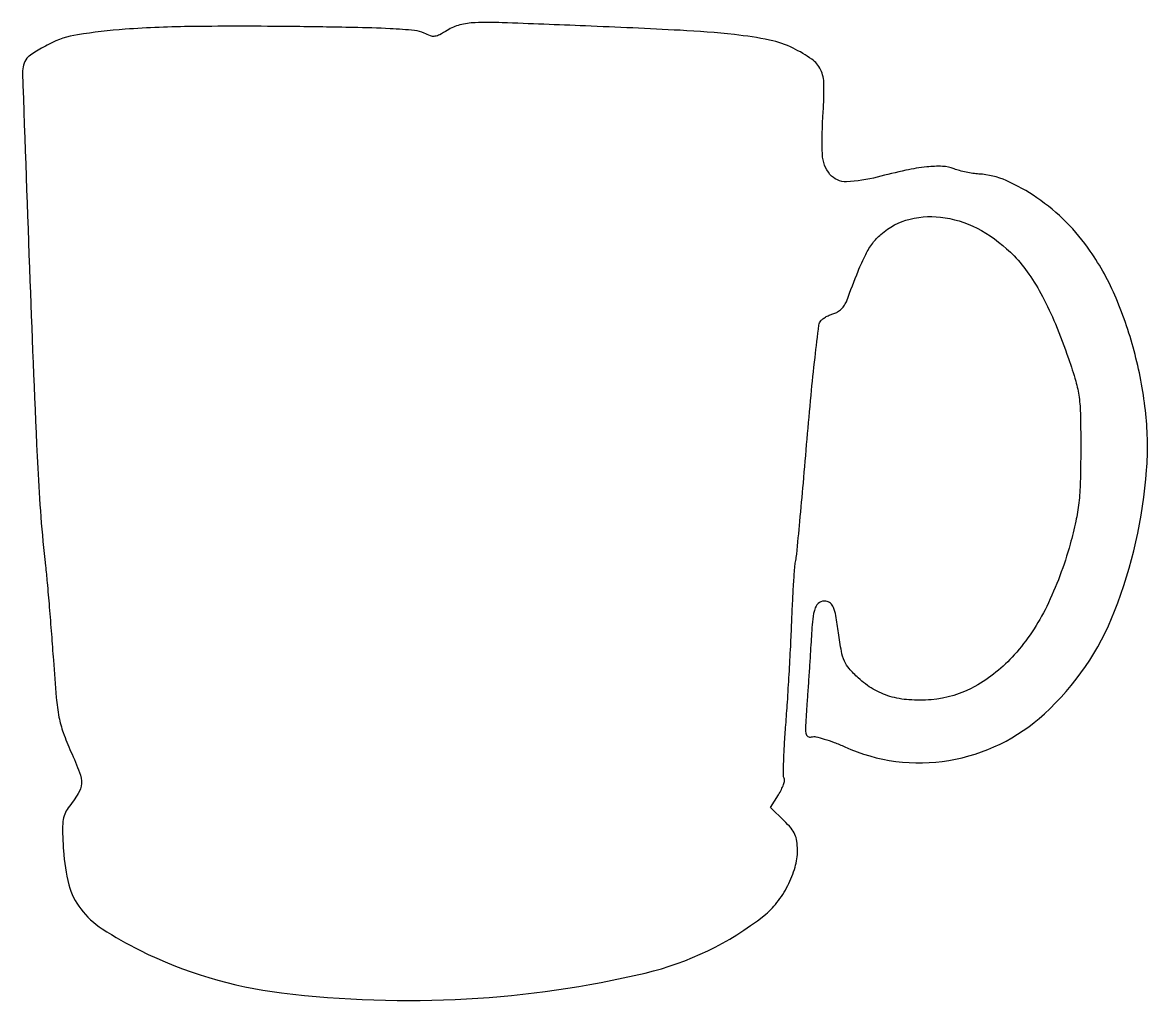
# Model space of a CAD drawing. Extents: x 0 to 292, y 0 to 254.
import ezdxf

# ---------------------------------------------------------------- set-up
doc = ezdxf.new("R2010")
doc.units = 0

msp = doc.modelspace()

# ---------------------------------------------------------------- linework, layer by layer
msp.add_lwpolyline([(110.192768, 251.848715, -0.019799), (108.231715, 250.699895, -0.092055), (106.986592, 250.305519, -0.112559), (105.810313, 250.424759, -0.036741), (104.192768, 251.106071, 0.096243), (101.688202, 251.826818, 0.00945), (95.3927, 252.264477, 0.007909), (85.829793, 252.59635, 0.001912), (70, 252.83457, 0.005263), (44.298075, 252.852487, 0.015553), (26.658754, 252.130046, 0.021314), (14.316241, 250.708639, 0.080501), (6.951146, 248.284801, 0.010103), (5.001971, 247.223012, 0.012372), (3.226767, 246.149849, 0.010891), (1.786215, 245.184759, 0.081934), (1.202306, 244.612235, 0.168151), (0.054224, 240.881713, 0.000454), (1.972927, 186.913754, 0.002663), (4.003159, 138.338002, 0.015797), (6.001088, 113, -0.005054), (6.437528, 108.657663, -0.001687), (6.990321, 102.296875, -0.001679), (7.555038, 95.249006, -0.001915), (8.047006, 88.5, 0.004423), (8.802829, 78.802267, 0.025969), (9.507984, 73.745468, 0.039212), (10.613266, 69.734075, 0.018706), (12.622364, 64.771148, -0.015214), (14.860131, 59.352444, -0.10296), (15.308523, 56.501771, -0.126022), (14.526742, 53.973631, -0.027302), (11.904311, 50.183034, 0.072143), (10.992149, 48.574177, 0.065101), (10.533773, 46.71492, 0.036707), (10.429702, 44.000179, 0.007441), (10.6705, 39.183034, 0.047095), (12.100268, 30.263769, 0.100376), (15.144279, 24.01255, 0.085908), (20.724866, 18.853472, 0.028021), (30.5, 13.272822, 0.085583), (67.175406, 2.24958, 0.044187), (115.194271, 0.668918, 0.044299), (161.520226, 7.383993, 0.109161), (192.292988, 22.247081, 0.061201), (195.653312, 25.636186, 0.046362), (198.46513, 30.059658, 0.047125), (200.363939, 34.822089, 0.072049), (200.989352, 39.216756, 0.032758), (200.827274, 41.597341, 0.073696), (200.327324, 43.33207, 0.068222), (199.318248, 44.927508, 0.024902), (197.492618, 46.887251), (194.006533, 50.274502), (196.073555, 53.619014, 0.024157), (196.821228, 54.970643, 0.032265), (197.357366, 56.265886, 0.033674), (197.647112, 57.352333, 0.18892), (197.54135, 57.933095, -0.143376), (197.330996, 58.696829, -0.003513), (197.415933, 62.377462, -0.00734), (197.610807, 66.726503, -0.004896), (197.955868, 71.701332, 0.003411), (198.382811, 77.602804, 0.001882), (198.828343, 84.822384, 0.001876), (199.225098, 92.146339, 0.003011), (199.502435, 98.396146, -0.002753), (199.742602, 103.872134, -0.003702), (200.024118, 108.828307, -0.002554), (200.311988, 112.978489, -0.039189), (200.530159, 114.396146, 0.033754), (200.790654, 115.974631, 0.000604), (201.602611, 124.50816, 0.001507), (202.507135, 134.459899, 0.001004), (203.486089, 145.865676, -0.003032), (204.506507, 157.214149, -0.004718), (205.537756, 166.98301, -0.001541), (206.532908, 175.399414, -0.14397), (207.014576, 176.517563, -0.064117), (207.589037, 177.052742, -0.029691), (208.45361, 177.597909, -0.028812), (209.443164, 178.070578, -0.035541), (210.414429, 178.389167, 0.081822), (211.400697, 178.816875, 0.052887), (212.372028, 179.599372, 0.050667), (213.202843, 180.614807, 0.057261), (213.773144, 181.73728, -0.005377), (216.709589, 189.388728, -0.024068), (218.690366, 193.761585, -0.040801), (220.484289, 196.65495, -0.053476), (222.587789, 198.942936, -0.120335), (230.163254, 202.896573, -0.100945), (239.239387, 203.262413, -0.089404), (248.657423, 199.938779, -0.071859), (257.150946, 193.332439, -0.040325), (260.995076, 188.633346, -0.029409), (264.501755, 182.86535, -0.024533), (267.859681, 175.702801, -0.013823), (271.257238, 166.72251, -0.012797), (273.120388, 160.875022, -0.037497), (273.992745, 156.739675, -0.028617), (274.355539, 151.957961, -0.005113), (274.429723, 143, -0.006225), (274.310166, 134.695601, -0.021252), (273.935743, 129.304752, -0.0259), (273.148897, 124.539023, -0.013114), (271.692862, 118.631208, -0.046163), (265.594096, 102.434829, -0.069277), (257.194296, 89.909077, -0.082648), (247.010899, 81.727595, -0.108589), (235.636334, 78.264196, -0.03678), (229.874285, 78.231285, -0.05554), (224.940816, 79.122806, -0.060384), (220.632868, 80.997051, -0.054968), (216.745667, 83.896159, -0.026109), (214.404927, 86.32003, -0.075493), (213.158869, 88.285414, -0.057954), (212.381814, 90.810232, -0.010954), (211.608195, 95.577314, 0.007261), (210.910443, 100.087252, 0.052644), (210.319291, 102.196873, 0.126416), (209.527955, 103.282441, 0.137836), (208.33589, 103.808296, 0.179942), (206.691636, 103.449975, 0.164193), (205.604305, 102.090619, 0.063483), (204.942017, 99.161877, 0.009998), (204.494922, 93.259389, -0.001741), (204.303339, 90.020871, -0.000792), (204.031355, 85.787116, -0.000784), (203.730571, 81.324897, -0.001077), (203.445192, 77.313772, 0.003478), (203.066469, 71.603423, 0.048863), (203.145261, 69.551479, 0.224949), (203.662952, 68.758829, 0.204099), (204.635862, 68.614738, -0.119681), (205.739252, 68.633943, -0.017327), (207.931481, 68.061369, -0.018807), (210.521077, 67.180917, -0.015099), (213.237264, 66.046785, 0.149017), (240.262012, 62.516967, 0.144956), (265.000936, 74.585955, 0.114944), (283.209474, 101.194278, 0.074195), (291.509283, 137.773472, 0.045048), (291.289808, 152.37357, 0.036592), (288.514139, 167.782879, 0.037028), (283.583616, 182.396813, 0.050315), (276.914863, 194.60502, 0.046842), (270.678539, 202.097998, 0.044455), (263.053368, 208.445461, 0.047478), (255.127275, 212.883917, 0.089941), (248.034691, 214.590983, -0.022429), (246.469162, 214.750657, -0.014683), (244.682839, 215.068071, -0.014778), (242.957165, 215.480824, -0.027275), (241.58774, 215.932912, 0.082842), (238.563954, 216.57139, 0.037582), (234.508426, 216.440195, 0.026776), (229.10117, 215.561996, 0.010224), (221.679748, 213.785197, -0.054037), (213.677404, 212.596457, -0.233607), (209.414278, 214.497599, -0.166033), (207.453994, 219.65435, -0.025916), (207.648683, 230.705081, 0.020361), (207.854071, 237.854249, 0.107339), (206.980407, 241.656512, 0.131281), (204.693997, 244.366731, 0.036548), (199.87579, 247.22801, 0.065738), (193.772498, 249.328993, 0.023411), (184.641225, 250.741113, 0.013665), (170.538541, 251.861655, 0.002924), (146, 252.994007, 0.000988), (124.436654, 253.820064, 0.017074), (117.38818, 253.835359, 0.055602), (113.438225, 253.266381, 0.079006)], format="xyb", close=True)

doc.saveas('drawing.dxf')
